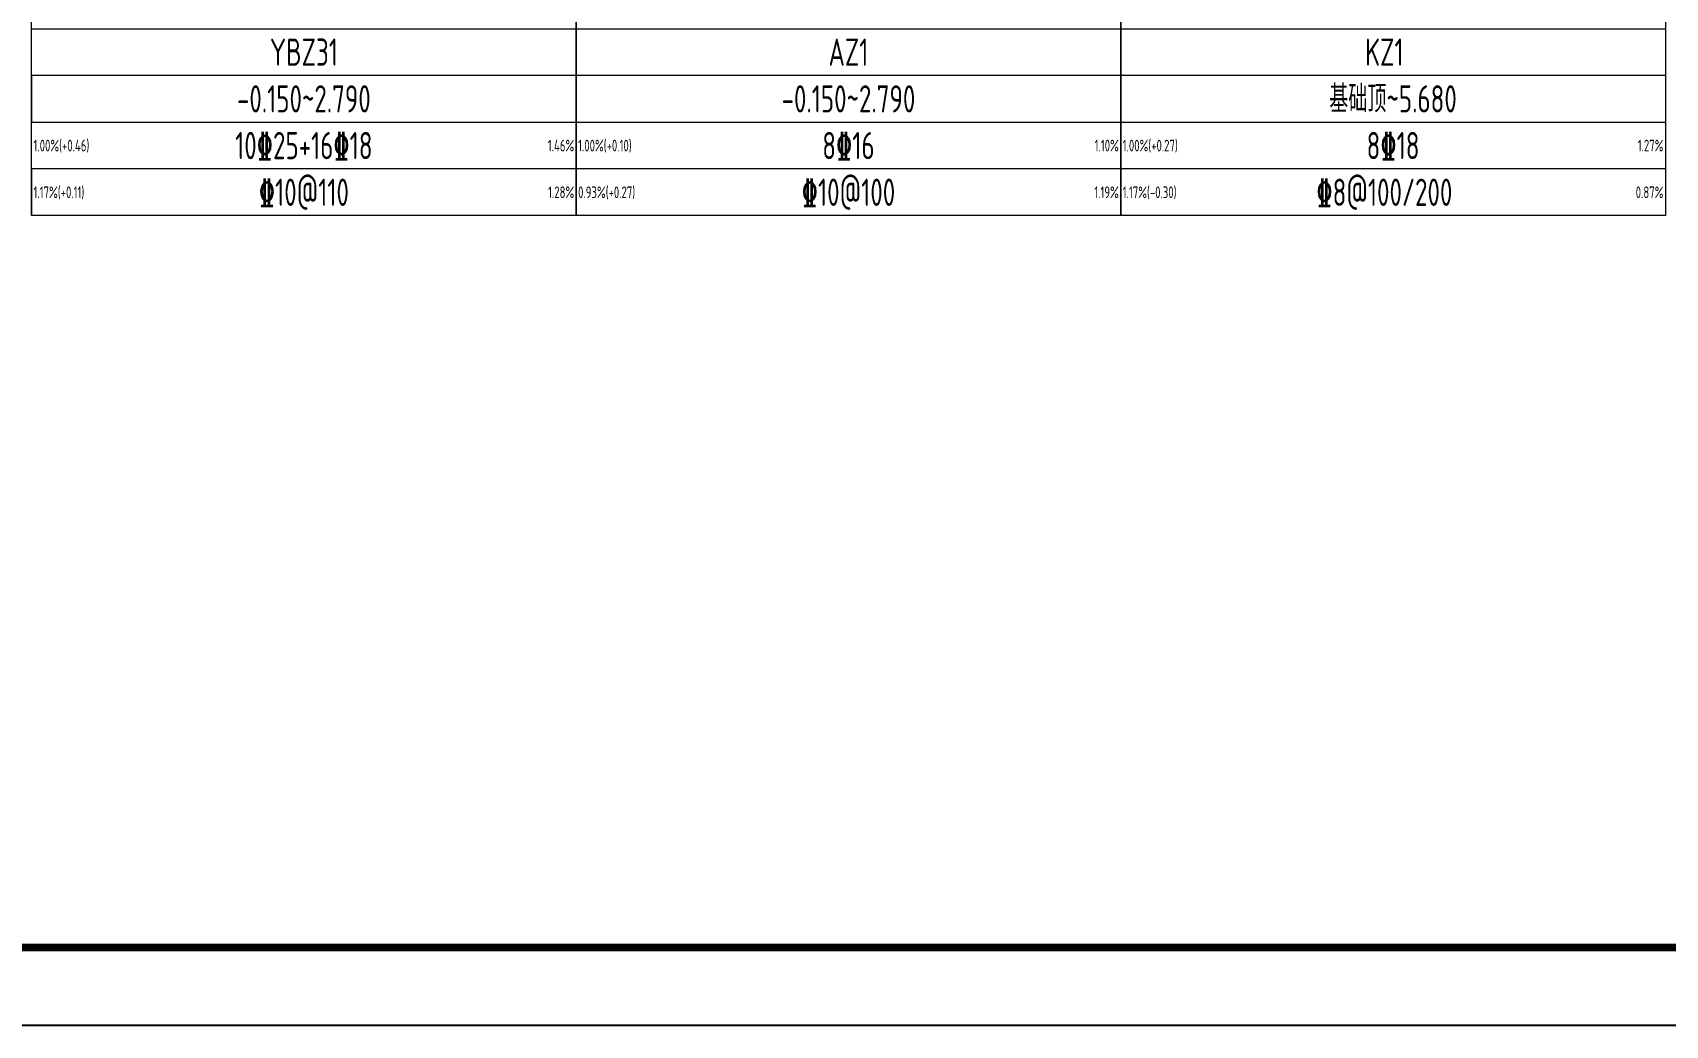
# Model space of a CAD drawing. Extents: x -129922 to 1190196, y -520662 to 139923.
# Drawn here: x 387301 to 408287, y -209217 to -196467 of the extents above; entities that cross this region are included whole.
import ezdxf
from ezdxf.enums import TextEntityAlignment as Align

# ---------------------------------------------------------------- set-up
doc = ezdxf.new("R2010")
doc.units = 0
doc.header["$LTSCALE"] = 1000
doc.header["$MEASUREMENT"] = 0
doc.layers.add('S-墙柱-编号', color=4, linetype='Continuous', lineweight=20)
doc.layers.add('S-通用-TAB', color=7, linetype='Continuous', lineweight=20)
doc.layers.add('Y-云图图框', color=7, linetype='Continuous')
doc.layers.add('z-计算配筋', color=7, linetype='Continuous')
doc.layers.add('配箍校核', color=34, linetype='Continuous', plot=False)
doc.styles.add('_YT_Name', font='', dxfattribs={"width": 0.8})
doc.styles.add('_YT_Sign_Text', font='ros.shx', dxfattribs={"width": 0.8, "bigfont": 'hztxt.shx'})
doc.styles.add('BW_Rein', font='tssdeng.shx', dxfattribs={"width": 0.7, "bigfont": 'hztxt.shx'})
doc.styles.get("Standard").update_dxf_attribs({"font": 'gbenor.shx', "bigfont": 'gbcbig.shx'})
doc.styles.add('TSSD_Rein', font='tssdeng.shx', dxfattribs={"width": 0.7, "bigfont": 'hztxt.shx'})
doc.styles.get('_YT_Name').set_extended_font_data('SimHei')

# ---------------------------------------------------------------- blocks, each defined once
blk = doc.blocks.new('ECMCTK_A1_横_单行图名--0')
at = {"color": 4}
blk.add_lwpolyline([(0, 0), (841, 0), (841, 594), (0, 594)], close=True, dxfattribs=at)
at = {"const_width": 1}
blk.add_lwpolyline([(25, 10), (831, 10), (831, 584), (25, 584)], close=True, dxfattribs=at)
at = {"color": 80, "flags": 3}
for tag, height, p in [('YTHQINS', 3, (34.31, 585.5)), ('ECMCKEY', 3, (292.07, 288.23)), ('YTTQINS', 5.62, (848.03, 12.81)), ('YTFRAME', 3, (652.76, 5.84)), ('YTBARCODE_T1', 3, (749.78, 5.95))]:
    blk.add_attdef(tag, text='', height=height, dxfattribs=at).set_placement(p, align=Align.MIDDLE_CENTER)
for tag, height, style, width, p in [('工程号', 4, '_YT_Sign_Text', 0.5, (804.08, 44.12)), ('证书编号', 4, '_YT_Sign_Text', 0.8, (708.87, 43.81)), ('审查批准号', 4, '_YT_Sign_Text', 0.8, (761.06, 43.81)), ('设计单位', 6, '_YT_Name', 0.8, (623.75, 38.6)), ('建设单位', 4, '_YT_Sign_Text', 0.8, (734.96, 36.11)), ('阶段', 4, '_YT_Sign_Text', 0.8, (804.08, 35.81)), ('项目号', 4, '_YT_Sign_Text', 0.5, (822.08, 33.72)), ('项目名称', 4, '_YT_Sign_Text', 0.8, (734.96, 28.11)), ('专业', 4, '_YT_Sign_Text', 0.8, (804.08, 27.31)), ('图纸编号', 4, '_YT_Sign_Text', 0.5, (803.93, 19.36)), ('图纸名称', 4.5, '_YT_Name', 0.8, (735.39, 15.06)), ('版本号', 4, '_YT_Sign_Text', 0.8, (822.08, 13)), ('出图比例', 4.2, '_YT_Sign_Text', 0.8, (681.82, 11.78)), ('日期', 4, '_YT_Sign_Text', 0.5, (803.88, 12.13))]:
    blk.add_attdef(tag, text='', height=height, dxfattribs=dict(style=style, width=width)).set_placement(p, align=Align.CENTER)
at = {"style": '_YT_Sign_Text', "width": 0.8, "flags": 3}
for tag, p, height in [('[审定人]', (590.95, 27.81), 4.1), ('{审定人}', (605.87, 26.45), 6.24), ('[校对人]', (642.23, 27.82), 4.1), ('{校对人}', (658.35, 26.53), 6.24), ('{审核人}', (606.98, 18.44), 6.24), ('{设计人}', (658.48, 18.54), 6.24), ('[审核人]', (591.01, 19.76), 4.1), ('[设计人]', (642.47, 20.21), 4.1), ('{项目负责人}', (608.28, 10.72), 6.24), ('{专业负责人}', (658.58, 10.36), 6.24), ('[项目负责人]', (590.78, 12.01), 4.1), ('[专业负责人]', (642.74, 11.77), 4.1)]:
    blk.add_attdef(tag, p, '', height=height, dxfattribs=at)
at = {"color": 80, "flags": 3}
for tag, p in [('YTQRCODE', (551.04, 11.91)), ('YTBZSIT', (25, 10)), ('EXT_TK_LEFT', (25, 10))]:
    blk.add_attdef(tag, p, '', height=3, dxfattribs=at)

msp = doc.modelspace()

# ---------------------------------------------------------------- linework, layer by layer
at = {"layer": 'S-通用-TAB'}
for points in [[(387286.6, -198817.4), (387286.6, -186817.4), (394286.6, -186817.4), (394286.6, -198817.4), (387286.6, -198817.4), (387286.6, -196417.4), (394286.6, -196417.4), (394286.6, -197017.4), (387286.6, -197017.4), (387286.6, -197617.4), (394286.6, -197617.4), (394286.6, -198217.4), (387286.6, -198217.4), (387286.6, -198817.4)], [(394286.6, -198817.4), (394286.6, -186817.4), (401286.6, -186817.4), (401286.6, -198817.4), (394286.6, -198817.4), (394286.6, -196417.4), (401286.6, -196417.4), (401286.6, -197017.4), (394286.6, -197017.4), (394286.6, -197617.4), (401286.6, -197617.4), (401286.6, -198217.4), (394286.6, -198217.4), (394286.6, -198817.4)], [(401286.6, -198817.4), (401286.6, -186817.4), (408286.6, -186817.4), (408286.6, -198817.4), (401286.6, -198817.4), (401286.6, -196417.4), (408286.6, -196417.4), (408286.6, -197017.4), (401286.6, -197017.4), (401286.6, -197617.4), (408286.6, -197617.4), (408286.6, -198217.4), (401286.6, -198217.4), (401286.6, -198817.4)]]:
    msp.add_lwpolyline(points, dxfattribs=at)

# ---------------------------------------------------------------- block references
at = {"layer": 'Y-云图图框', "xscale": 100, "yscale": 100, "zscale": 100}
msp.add_blockref('ECMCTK_A1_横_单行图名--0', (369061.6, -209217.4), dxfattribs=at)

# ---------------------------------------------------------------- texts
at = {"layer": 'S-墙柱-编号', "color": 3, "style": 'TSSD_Rein', "width": 0.7}
for s, p in [('YBZ31', (390786.6, -196717.4)), ('AZ1', (397786.6, -196717.4)), ('KZ1', (404674.6, -196717.4))]:
    msp.add_text(s, height=350, dxfattribs=at).set_placement(p, align=Align.MIDDLE_CENTER)
at = {"layer": 'S-墙柱-编号', "style": 'TSSD_Rein', "width": 0.7}
for s, p in [('-0.150~2.790', (390786.6, -197317.4)), ('-0.150~2.790', (397786.6, -197317.4)), ('基础顶~5.680', (404786.6, -197317.4)), ('8\x8416', (397786.6, -197917.4)), ('8\x8418', (404786.6, -197917.4)), ('\x8410@100', (397786.6, -198517.4)), ('\x848@100/200', (404674.6, -198517.4))]:
    msp.add_text(s, height=350, dxfattribs=at).set_placement(p, align=Align.MIDDLE_CENTER)
at = {"layer": 'z-计算配筋', "style": 'BW_Rein', "width": 0.7}
for s, p in [('10\x8425+16\x8418', (390786.6, -197917.4)), ('\x8410@110', (390786.6, -198517.4))]:
    msp.add_text(s, height=350, dxfattribs=at).set_placement(p, align=Align.MIDDLE_CENTER)
at = {"layer": '配箍校核', "style": 'BW_Rein', "width": 0.7}
for s, p in [('1.00%(+0.46)', (387311.6, -197917.4)), ('1.00%(+0.10)', (394311.6, -197917.4)), ('1.00%(+0.27)', (401311.6, -197917.4)), ('1.17%(+0.11)', (387311.6, -198517.4)), ('0.93%(+0.27)', (394311.6, -198517.4)), ('1.17%(-0.30)', (401311.6, -198517.4))]:
    msp.add_text(s, height=150, dxfattribs=at).set_placement(p, align=Align.MIDDLE_LEFT)
for s, p in [('1.46%', (394261.6, -197917.4)), ('1.10%', (401261.6, -197917.4)), ('1.27%', (408261.6, -197917.4)), ('1.28%', (394261.6, -198517.4)), ('1.19%', (401261.6, -198517.4)), ('0.87%', (408261.6, -198517.4))]:
    msp.add_text(s, height=150, dxfattribs=at).set_placement(p, align=Align.MIDDLE_RIGHT)

doc.saveas('drawing.dxf')
